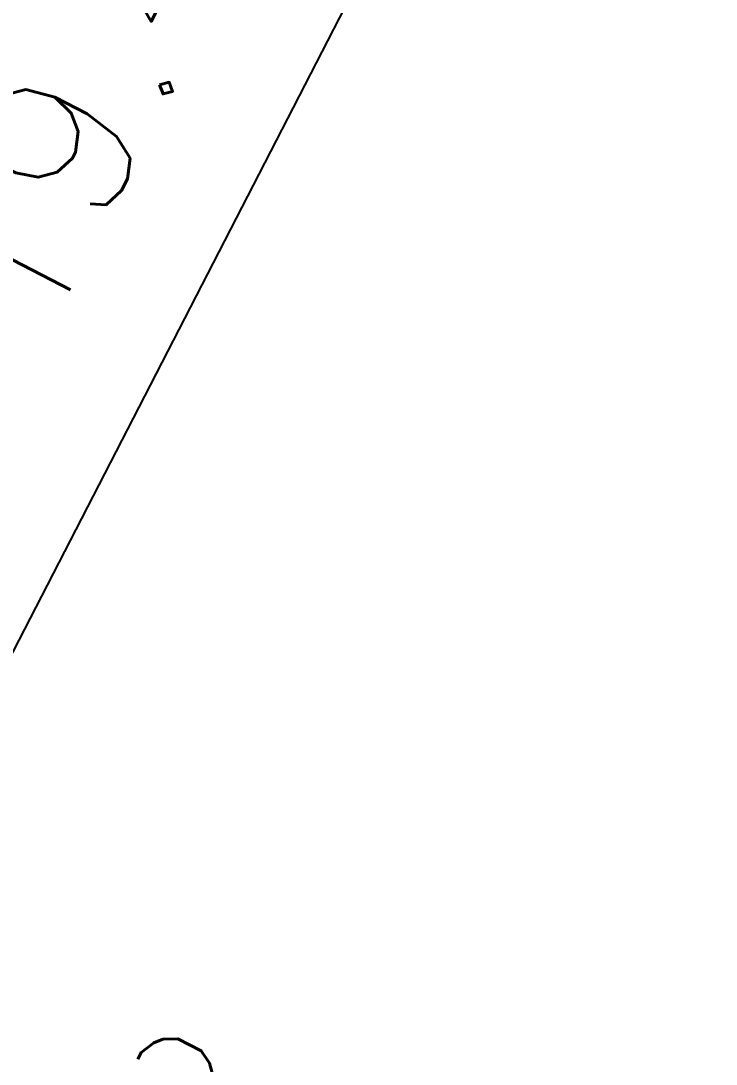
# Model space of a CAD drawing. Header units: millimetres. Extents: x 272118 to 273910, y 9581933 to 9583029.
# Drawn here: x 272789.86 to 272798.94, y 9582909.08 to 9582922.71 of the extents above; entities that cross this region are included whole.
import ezdxf

# ---------------------------------------------------------------- set-up
doc = ezdxf.new("R2010")
doc.units = ezdxf.units.MM
doc.header["$PDMODE"] = 35
doc.layers.add('ARQ-COTAS', color=30, linetype='Continuous')
doc.styles.add('Romans_Anot', font='romans.shx')
doc.dimstyles.new('Escala 1-100', dxfattribs={"dimscale": 10, "dimtxt": 0.2, "dimasz": 0.15, "dimexe": 0.1, "dimexo": 0.2, "dimgap": 0.15, "dimtad": 1, "dimzin": 4, "dimdsep": 46, "dimtxsty": 'Romans_Anot', "dimblk": 'OBLIQUE', "dimcen": 0.25, "dimclrd": 256, "dimclre": 256, "dimclrt": 2, "dimaunit": 1, "dimadec": 3, "dimazin": 0, "dimtfac": 1, "dimtix": 1, "dimtmove": 2, "dimatfit": 3, "dimfxl": 0, "dimlwd": -1, "dimlwe": -1, "dimarcsym": 0})
doc.dimstyles.new('Escala 1-1000', dxfattribs={"dimscale": 15, "dimtxt": 0.2, "dimasz": 0.15, "dimexe": 0.1, "dimexo": 0.2, "dimgap": 0.15, "dimtad": 1, "dimzin": 4, "dimdsep": 46, "dimtxsty": 'Romans_Anot', "dimblk": 'OBLIQUE', "dimcen": 0.25, "dimse1": 1, "dimse2": 1, "dimsd1": 1, "dimsd2": 1, "dimclrd": 256, "dimclre": 256, "dimclrt": 2, "dimaunit": 1, "dimadec": 3, "dimazin": 0, "dimtfac": 1, "dimtix": 1, "dimtmove": 2, "dimatfit": 3, "dimfxl": 0, "dimlwd": -1, "dimlwe": -1, "dimarcsym": 0})

# ---------------------------------------------------------------- blocks, each defined once
blk = doc.blocks.new('*D61')
at = {"layer": 'Defpoints', "color": 0, "transparency": 16777216}
for p in [(272848.753, 9582941.035), (272848.753, 9582941.035), (272773.798, 9582874.841)]:
    blk.add_point(p, dxfattribs=at)
at = {"layer": 'ARQ-COTAS', "color": 2, "transparency": 16777216, "insert": (272808.793, 9582910.749), "char_height": 3, "attachment_point": 5, "rotation": 41.4483, "style": 'Romans_Anot'}
blk.add_mtext('100.00', dxfattribs=at)
blk = doc.blocks.new('_Oblique')
at = {"color": 0, "linetype": 'ByBlock', "lineweight": -2}
blk.add_line((-0.5, -0.5), (0.5, 0.5), dxfattribs=at)
blk = doc.blocks.new('*D63')
at = {"layer": 'ARQ-COTAS', "transparency": 16777216}
for p, q in [((272783.492, 9582912.902), (272781.777, 9582909.573)), ((272782.235, 9582910.462), (272804.025, 9582899.236)), ((272805.282, 9582901.676), (272803.567, 9582898.347))]:
    blk.add_line(p, q, dxfattribs=at)
at = {"layer": 'Defpoints', "color": 0, "transparency": 16777216}
for p in [(272784.408, 9582914.68), (272806.198, 9582903.454), (272804.025, 9582899.236)]:
    blk.add_point(p, dxfattribs=at)
at = {"layer": 'ARQ-COTAS', "transparency": 16777216, "xscale": 1.5, "yscale": 1.5, "zscale": 1.5}
for p, rotation in [((272782.235, 9582910.462), 152.7420631240828), ((272804.025, 9582899.236), 332.7420631240828)]:
    blk.add_blockref('_Oblique', p, dxfattribs=dict(at, rotation=rotation))
at = {"layer": 'ARQ-COTAS', "color": 2, "transparency": 16777216, "insert": (272794.275, 9582907.071), "char_height": 2, "attachment_point": 5, "rotation": 332.7421, "style": 'Romans_Anot'}
blk.add_mtext('24.51', dxfattribs=at)
blk = doc.blocks.new('*D65')
at = {"layer": 'ARQ-COTAS', "transparency": 16777216}
for p, q in [((272795.094, 9582931.054), (272798.52, 9582929.289)), ((272788.723, 9582912.457), (272797.631, 9582929.747)), ((272786.186, 9582913.764), (272789.612, 9582911.999))]:
    blk.add_line(p, q, dxfattribs=at)
at = {"layer": 'Defpoints', "color": 0, "transparency": 16777216}
for p in [(272793.316, 9582931.97), (272797.631, 9582929.747), (272784.408, 9582914.68)]:
    blk.add_point(p, dxfattribs=at)
at = {"layer": 'ARQ-COTAS', "transparency": 16777216, "xscale": 1.5, "yscale": 1.5, "zscale": 1.5}
for p, rotation in [((272797.631, 9582929.747), 62.74206312157575), ((272788.723, 9582912.457), 242.7420631215758)]:
    blk.add_blockref('_Oblique', p, dxfattribs=dict(at, rotation=rotation))
at = {"layer": 'ARQ-COTAS', "color": 2, "transparency": 16777216, "insert": (272790.955, 9582922.247), "char_height": 2, "attachment_point": 5, "rotation": 62.7421, "style": 'Romans_Anot'}
blk.add_mtext('19.45', dxfattribs=at)

msp = doc.modelspace()

# ---------------------------------------------------------------- dimensions: what is measured, and where the dimension line sits
at = {"layer": 'ARQ-COTAS'}
for p1, p2, distance, dimstyle, picture, middle in [((272773.798, 9582874.841), (272848.753, 9582941.035), 0, 'Escala 1-1000', '*D61', (272808.793, 9582910.749)), ((272784.408, 9582914.68), (272793.316, 9582931.97), -4.854, 'Escala 1-100', '*D65', (272790.955, 9582922.247)), ((272784.408, 9582914.68), (272806.198, 9582903.454), -4.745, 'Escala 1-100', '*D63', (272794.275, 9582907.071))]:
    dim = msp.add_aligned_dim(p1=p1, p2=p2, distance=distance, dimstyle=dimstyle, dxfattribs=at)
    dim.commit()
    dim.dimension.update_dxf_attribs({"geometry": picture, "text_midpoint": middle})

doc.saveas('drawing.dxf')
